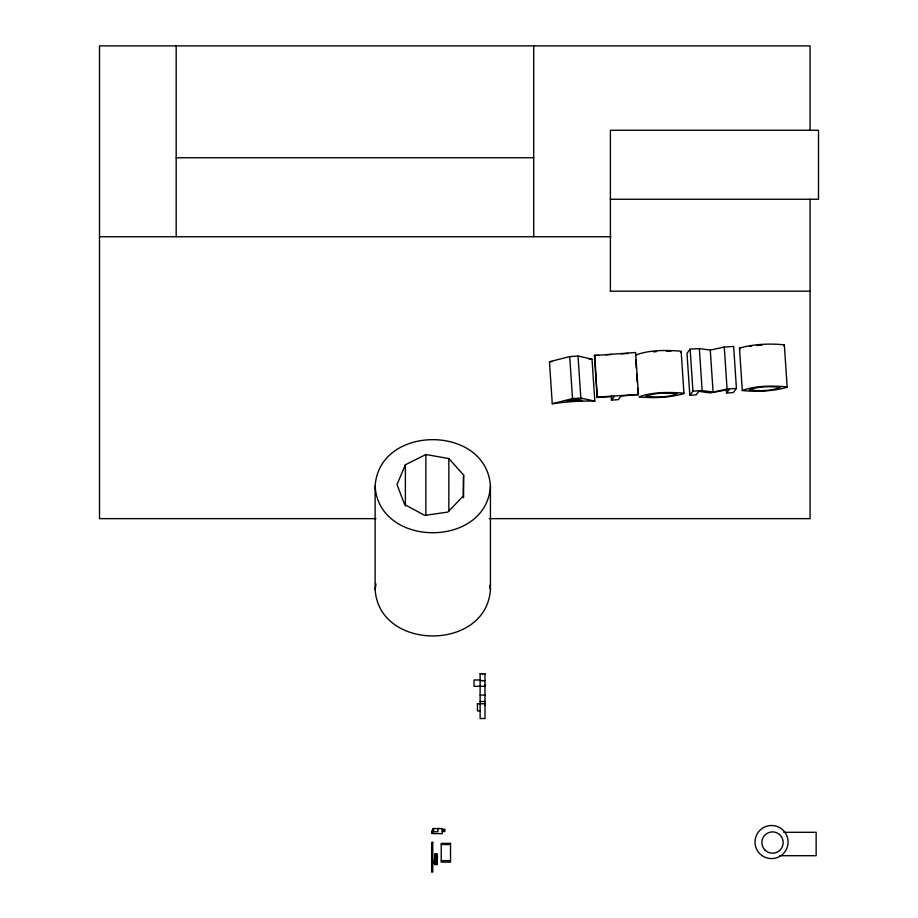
<?xml version="1.0" encoding="UTF-8"?>
<svg xmlns="http://www.w3.org/2000/svg" width="918" height="918" viewBox="0 0 918 918"><rect width="100%" height="100%" fill="white"/><g stroke="black" fill="none" stroke-linecap="round" stroke-linejoin="round"><path stroke-width="1.38" d="M463.59 474.985L463.177 496.133L447.823 512.083L424.701 515.4L404.631 504.51L397.001 484.52L405.389 464.783L425.86 454.525L448.845 458.564L463.59 474.985L463.59 497.717M434.512 863.918L434.352 862.645L434.18 863.276M434.891 854.027C434.673 856.23 438.953 856.242 436.991 854.027L434.891 854.027C435.488 856.85 437.312 855.094 437.416 856.092M437.014 860.625L434.788 861.13L436.968 861.21C438.62 861.141 431.276 862.151 437.129 861.382C437.002 859.546 434.811 856.563 434.489 859.902C434.604 859.546 438.563 858.823 436.475 860.051M436.819 864.148C437.519 862.472 434.948 863.907 434.547 863.54M434.799 862.025L437.06 862.564L436.348 861.451M434.868 861.21L434.845 860.545M435.339 856.999L437.461 856.632M434.776 864.572L434.317 862.289L434.776 864.572L436.876 864.572L436.796 862.771L436.532 863.838M434.994 861.692L434.375 860.051L434.994 861.692L437.094 861.692L436.52 861.084M435.43 857.102L434.73 855.989L435.43 857.102C439.378 858.433 435.706 854.635 437.53 857.102L435.247 856.884M436.991 854.027L437.301 855.622M432.08 831.983C433.594 832.936 431.529 830.434 432.653 832.465M375.129 486.196C378.927 424.15 486.643 424.15 490.43 486.196L490.43 589.402C486.643 651.447 378.927 651.447 375.129 589.402L375.129 486.196C378.927 548.23 486.643 548.23 490.43 486.196M375.129 589.402L376.013 583.997M434.535 858.525L434.776 859.948L434.925 858.95M436.635 858.525L436.911 856.861L436.876 859.948L437.014 858.95M611.491 400.099L614.257 396.461L597.205 397.517L594.394 355.518L635.612 352.512L638.423 394.51L621.004 396.048L618.239 399.686L611.491 400.099L611.204 395.899M597.205 397.517L594.772 355.036M690.129 349.15L686.997 353.269L689.808 395.268L696.119 394.878L698.816 391.32L710.107 392.927L729.259 389.45L726.563 392.996L733.31 392.583L736.443 388.463L733.643 346.465L724.268 347.038L710.28 350.091L699.344 348.576L690.129 349.15L692.941 391.148L689.808 395.268M739.472 348.071C753.735 344.078 769.628 343.321 784.339 344.835L787.185 387.293C772.91 391.263 757.017 392.043 742.306 390.517L739.472 348.071L740.344 348.874M680.41 352.168L681.167 351.663M783.616 345.799L784.374 345.294M549.457 361.749L569.711 356.574L578.03 356.069L592.007 359.133L594.818 401.12C580.601 400.753 566.395 401.728 552.269 403.748L549.457 361.749L552.188 361.589M552.269 403.748L572.511 398.573L580.83 398.056L594.818 401.12M692.941 391.148L702.144 390.575L713.091 392.089L727.067 389.037L736.443 388.463M749.65 346.476L751.601 346.132M653.501 351.869L656.542 351.617M756.707 345.512L762.055 345.088M594.394 355.518L598.662 355.255M605.765 354.818L611.445 354.463M621.038 353.878L628.141 353.441M589.161 359.305L592.007 359.133M597.572 397.024L638.423 394.51M666.319 351.089L670.932 351.112M176.187 157.747L533.714 157.747M610.401 199.252L818.5 199.252L818.5 130.276L610.401 130.276L610.401 291.178M99.5 236.752L610.94 236.752M610.24 291.178L810.078 291.178M375.99 518.647L99.5 518.647L99.5 45.9L810.078 45.9L810.078 130.425M489.168 518.647L810.078 518.647L810.078 199.183M480.125 673.881L484.956 673.881M480.86 679.986L474.021 679.986L474.021 686.308L485.427 686.308M480.125 680.708L484.956 680.708M484.968 684.484L485.002 705.276M480.125 695.052L485.427 695.052M480.125 701.513L485.427 701.513M477.452 703.796L485.427 703.796M479.965 710.945L477.452 710.945L477.452 703.762M442.235 829.333L444.76 829.333L444.76 831.536L442.235 831.536M442.235 829.585L444.76 829.574M431.712 831.283L432.596 831.283M783.765 832.293L816.148 832.293L816.148 855.702L779.531 855.702M431.712 833.062L432.596 833.062M441.237 844.514L450.52 844.514M437.438 855.771L434.799 855.197L435.316 856.092M435.465 856.735L437.565 856.735M434.639 858.651L436.738 858.64M435.029 859.041L437.129 859.041M441.237 860.636L450.52 860.636M434.891 862.094L437.083 862.197M787.151 386.834C772.669 385.617 755.468 385.503 742.306 390.517M683.944 393.202C669.463 391.986 652.262 391.871 639.1 396.886C653.811 398.412 669.704 397.632 683.979 393.661L681.133 351.204C666.652 349.988 649.451 349.873 636.289 354.887M436.325 861.772L437.06 862.564M436.142 863.804L436.876 864.572M434.157 863.551L434.719 864.148M436.52 862.323L436.543 862.782M489.776 585.351L490.43 589.402M724.268 347.038L727.067 389.037M726.379 390.196L726.563 392.996M710.28 350.091L713.091 392.089M699.344 348.576L702.144 390.575M635.715 359.994L636.277 368.393M636.644 373.993L637.207 382.393M637.585 387.993L638.056 394.992M578.03 356.069L580.83 398.056M569.711 356.574L572.511 398.573M533.714 45.9L533.714 236.752M484.968 673.663L484.968 686.308M485.002 703.796L485.002 718.53L480.125 718.53L480.125 673.663M482.512 673.881L482.512 674.512M448.845 458.564L448.845 511.108M442.969 829.746L442.969 830.56M437.943 828.529L437.943 831.754L433.594 831.754L433.594 828.529M425.86 454.525L425.86 515.595M405.389 464.783L405.389 505.967M176.187 45.9L176.187 236.752M676.968 393.73C668.04 397.54 655.968 397.414 646.065 396.369C655.027 392.548 667.065 392.663 676.968 393.73M780.174 387.362C771.246 391.171 759.175 391.045 749.272 390.001C758.234 386.18 770.271 386.294 780.174 387.362M434.662 857.561C434.937 858.663 435.247 857.458 434.57 857.664M436.761 857.561L437.06 858.353L436.761 857.561M434.248 861.451L434.96 862.564L434.248 861.451M576.079 398.882L566.796 401.315L582.448 400.351L576.079 398.882M442.235 828.529L432.78 828.529L432.78 833.624L442.235 833.624L442.235 828.529M432.596 831.019L431.712 831.019L431.712 833.28L432.596 833.188L432.596 831.019M432.78 842.368L431.667 842.368L431.667 872.1L432.78 872.1L432.78 842.368M450.52 843.367L441.237 843.367L441.237 862.128L450.52 862.128L450.52 843.367M761.963 855.53A16.547 16.547 0 0 0 788.023 843.608A16.547 16.547 0 0 0 764.671 826.992A16.547 16.547 0 0 0 761.963 855.53M765.061 850.16A10.649 10.649 0 0 0 782.836 845.226A10.649 10.649 0 0 0 769.674 832.293A10.649 10.649 0 0 0 765.061 850.16"/></g></svg>
